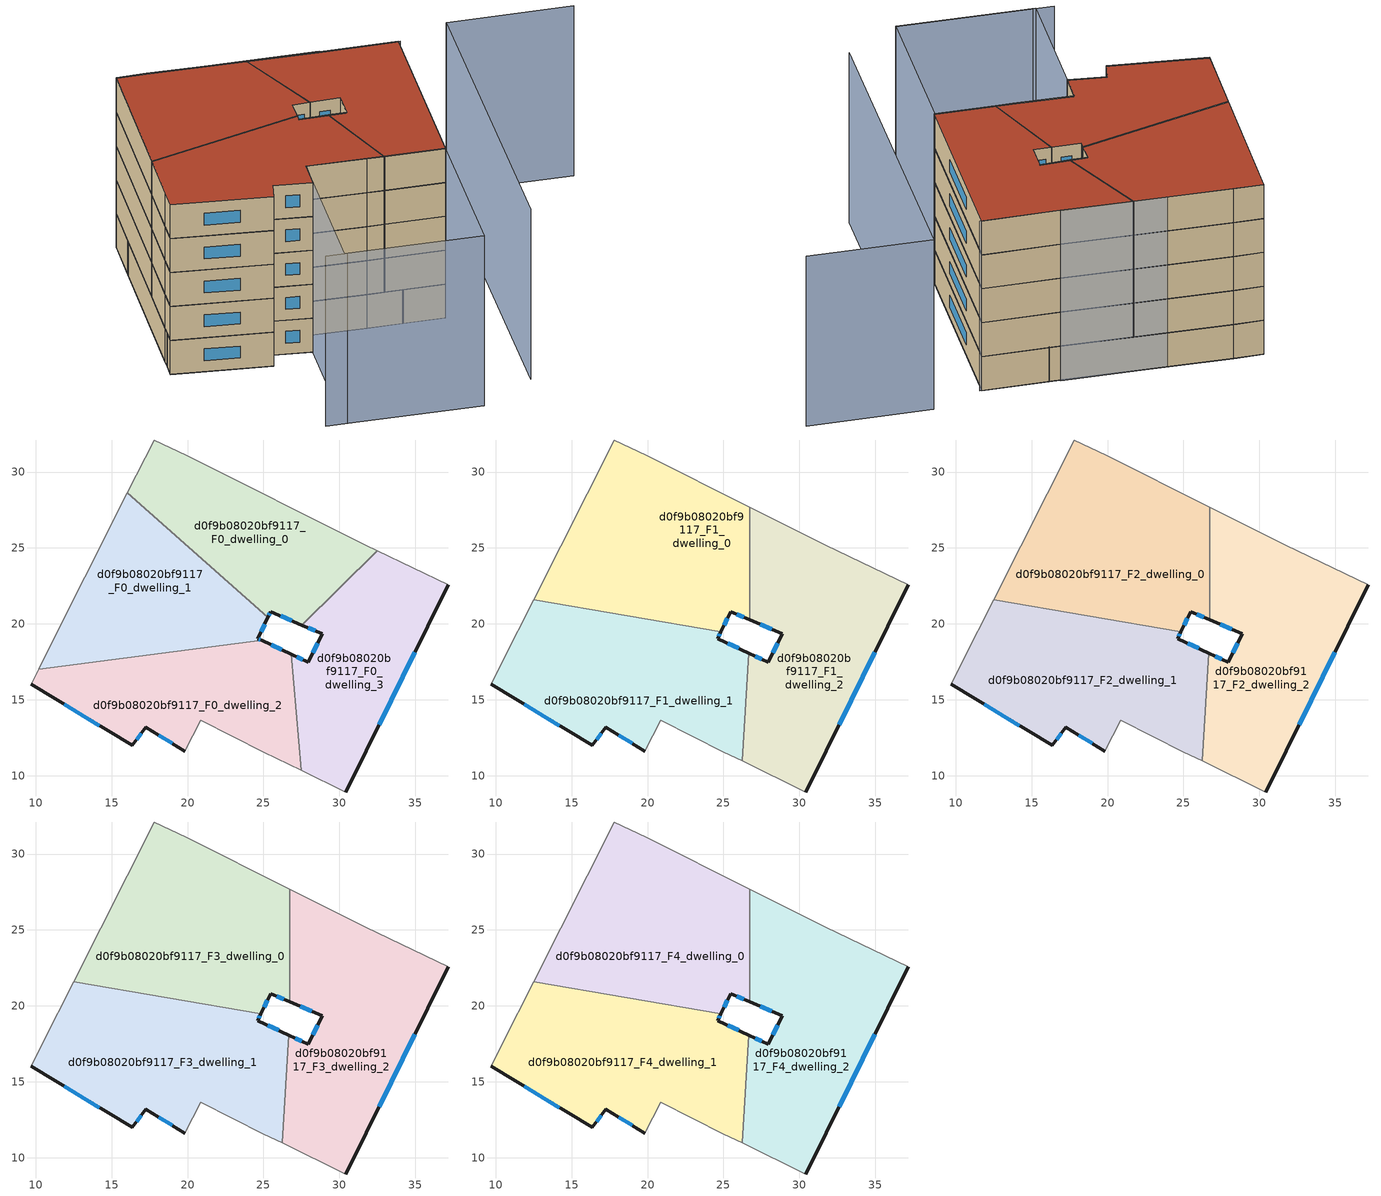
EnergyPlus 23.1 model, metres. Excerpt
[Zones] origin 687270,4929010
d0f9b08020bf9117_F0_dwelling_0
 floor ground (EU_floor_Construction): 32.51,24.81 31.73,25.18 19.9,31.12 17.79,32.11 16.04,28.63 25.3,20.44 25.47,20.81 27.52,19.92 z0
 wall outside (EU_wall_Construction): 27.52,19.92 25.47,20.81 25.3,20.44 z0:3
 wall adiabatic (EU_wall_Construction): 16.04,28.63 17.79,32.11 19.9,31.12 31.73,25.18 32.51,24.81 z0:3
 wall to d0f9b08020bf9117_F0_dwelling_3 (EU_wall_Construction): 32.51,24.81 27.52,19.92 z0:3
 wall to d0f9b08020bf9117_F0_dwelling_1 (EU_wall_Construction): 25.3,20.44 16.04,28.63 z0:3
 window (EU_Window_Construction): 26.86,20.21 26.14,20.52 / 25.42,20.69 25.35,20.56 z0.98:2.02
d0f9b08020bf9117_F0_dwelling_1
 floor ground (EU_floor_Construction): 24.87,18.92 24.62,19.03 25.3,20.44 16.04,28.63 10.43,17.49 10.19,17 z0
 wall outside (EU_wall_Construction): 25.3,20.44 24.62,19.03 24.87,18.92 z0:3
 wall to d0f9b08020bf9117_F0_dwelling_2 (EU_wall_Construction): 24.87,18.92 10.19,17 z0:3
 wall adiabatic (EU_wall_Construction): 10.19,17 10.43,17.49 16.04,28.63 z0:3
 window (EU_Window_Construction): 25.08,19.98 24.84,19.49 / 24.7,18.99 24.79,18.95 z0.98:2.02
d0f9b08020bf9117_F0_dwelling_2
 floor ground (EU_floor_Construction): 27.5,10.34 26.84,17.99 24.87,18.92 10.19,17 9.7,16.02 16.35,11.99 17.25,13.18 19.82,11.62 20.88,13.66 25.02,11.55 z0
 wall outside (EU_wall_Construction): 24.87,18.92 26.84,17.99 / 19.82,11.62 17.25,13.18 16.35,11.99 9.7,16.02 z0:3
 wall adiabatic (EU_wall_Construction): 9.7,16.02 10.19,17 / 27.5,10.34 25.02,11.55 20.88,13.66 19.82,11.62 z0:3
 wall to d0f9b08020bf9117_F0_dwelling_3 (EU_wall_Construction): 26.84,17.99 27.5,10.34 z0:3
 window (EU_Window_Construction): 14.19,13.3 11.87,14.71 / 25.51,18.61 26.2,18.29 / 18.99,12.13 18.09,12.68 / 16.96,12.8 16.65,12.38 z0.98:2.02
d0f9b08020bf9117_F0_dwelling_3
 floor ground (EU_floor_Construction): 30.42,8.92 37.17,22.58 32.51,24.81 27.52,19.92 28.86,19.34 27.94,17.47 26.84,17.99 27.5,10.34 z0
 wall outside (EU_wall_Construction): 26.84,17.99 27.94,17.47 28.86,19.34 27.52,19.92 / 37.17,22.58 30.42,8.92 z0:3
 wall adiabatic (EU_wall_Construction): 30.42,8.92 27.5,10.34 / 32.51,24.81 37.17,22.58 z0:3
 window (EU_Window_Construction): 27.2,17.82 27.59,17.64 / 28.24,18.08 28.56,18.73 / 28.43,19.53 27.96,19.74 / 34.98,18.14 32.62,13.37 z0.98:2.02
d0f9b08020bf9117_F1_dwelling_0
 floor to d0f9b08020bf9117_F0_dwelling_0 (EU_floor_Construction): 26.74,20.26 26.74,27.69 19.9,31.12 17.79,32.11 16.04,28.63 25.29,20.44 25.47,20.81 z3
 floor to d0f9b08020bf9117_F0_dwelling_1 (EU_floor_Construction): 24.84,19.48 25.29,20.44 16.04,28.63 12.49,21.58 z3
 wall outside (EU_wall_Construction): 26.74,20.26 25.47,20.81 24.84,19.48 z3:6
 wall adiabatic (EU_wall_Construction): 12.49,21.58 17.79,32.11 19.9,31.12 26.74,27.69 z3:6
 wall to d0f9b08020bf9117_F1_dwelling_2 (EU_wall_Construction): 26.74,27.69 26.74,20.26 z3:6
 wall to d0f9b08020bf9117_F1_dwelling_1 (EU_wall_Construction): 24.84,19.48 12.49,21.58 z3:6
 window (EU_Window_Construction): 26.33,20.44 25.89,20.63 / 25.27,20.38 25.04,19.92 z3.98:5.02
d0f9b08020bf9117_F1_dwelling_1
 floor to d0f9b08020bf9117_F0_dwelling_1 (EU_floor_Construction): 24.87,18.92 24.62,19.03 24.84,19.48 12.49,21.58 10.43,17.49 10.19,17 z3
 floor to d0f9b08020bf9117_F0_dwelling_2 (EU_floor_Construction): 26.22,10.97 26.67,18.07 24.87,18.92 10.19,17 9.7,16.02 16.35,11.99 17.25,13.18 19.82,11.62 20.88,13.66 25.02,11.55 z3
 wall outside (EU_wall_Construction): 24.84,19.48 24.62,19.03 26.67,18.07 / 19.82,11.62 17.25,13.18 16.35,11.99 9.7,16.02 z3:6
 wall adiabatic (EU_wall_Construction): 9.7,16.02 10.43,17.49 12.49,21.58 / 26.22,10.97 25.02,11.55 20.88,13.66 19.82,11.62 z3:6
 wall to d0f9b08020bf9117_F1_dwelling_2 (EU_wall_Construction): 26.67,18.07 26.22,10.97 z3:6
 window (EU_Window_Construction): 14.19,13.3 11.87,14.71 / 24.77,19.34 24.69,19.18 / 25.29,18.72 26.01,18.38 / 18.99,12.13 18.09,12.68 / 16.96,12.8 16.65,12.38 z3.98:5.02
d0f9b08020bf9117_F1_dwelling_2
 floor to d0f9b08020bf9117_F0_dwelling_3 (EU_floor_Construction): 30.42,8.92 37.17,22.58 32.51,24.81 27.52,19.92 28.86,19.34 27.94,17.47 26.84,17.99 27.5,10.35 z3
 floor to d0f9b08020bf9117_F0_dwelling_0 (EU_floor_Construction): 32.51,24.81 31.73,25.18 26.74,27.69 26.74,20.26 27.52,19.92 z3
 floor to d0f9b08020bf9117_F0_dwelling_2 (EU_floor_Construction): 27.5,10.35 26.84,17.99 26.67,18.07 26.22,10.97 z3
 wall outside (EU_wall_Construction): 37.17,22.58 30.42,8.92 / 26.67,18.07 27.94,17.47 28.86,19.34 26.74,20.26 z3:6
 wall adiabatic (EU_wall_Construction): 30.42,8.92 26.22,10.97 / 26.74,27.69 31.73,25.18 37.17,22.58 z3:6
 window (EU_Window_Construction): 34.98,18.14 32.62,13.37 / 27.09,17.88 27.53,17.67 / 28.24,18.08 28.56,18.73 / 28.17,19.64 27.43,19.96 z3.98:5.02
d0f9b08020bf9117_F2_dwelling_0
 floor to d0f9b08020bf9117_F1_dwelling_0 (EU_floor_Construction): 26.74,20.26 26.74,27.69 19.9,31.12 17.79,32.11 12.49,21.58 24.84,19.48 25.47,20.81 z6
 wall outside (EU_wall_Construction): 26.74,20.26 25.47,20.81 24.84,19.48 z6:9
 wall adiabatic (EU_wall_Construction): 12.49,21.58 17.79,32.11 19.9,31.12 26.74,27.69 z6:9
 wall to d0f9b08020bf9117_F2_dwelling_2 (EU_wall_Construction): 26.74,27.69 26.74,20.26 z6:9
 wall to d0f9b08020bf9117_F2_dwelling_1 (EU_wall_Construction): 24.84,19.48 12.49,21.58 z6:9
 window (EU_Window_Construction): 26.33,20.44 25.89,20.63 / 25.27,20.38 25.04,19.92 z6.98:8.02
d0f9b08020bf9117_F2_dwelling_1
 floor to d0f9b08020bf9117_F1_dwelling_1 (EU_floor_Construction): 26.22,10.97 26.67,18.07 24.62,19.03 24.84,19.48 12.49,21.58 10.43,17.49 9.7,16.02 16.35,11.99 17.25,13.18 19.82,11.62 20.88,13.66 25.02,11.55 z6
 wall outside (EU_wall_Construction): 24.84,19.48 24.62,19.03 26.67,18.07 / 19.82,11.62 17.25,13.18 16.35,11.99 9.7,16.02 z6:9
 wall adiabatic (EU_wall_Construction): 9.7,16.02 10.43,17.49 12.49,21.58 / 26.22,10.97 25.02,11.55 20.88,13.66 19.82,11.62 z6:9
 wall to d0f9b08020bf9117_F2_dwelling_2 (EU_wall_Construction): 26.67,18.07 26.22,10.97 z6:9
 window (EU_Window_Construction): 14.19,13.3 11.87,14.71 / 24.77,19.34 24.69,19.18 / 25.29,18.72 26.01,18.38 / 18.99,12.13 18.09,12.68 / 16.96,12.8 16.65,12.38 z6.98:8.02
d0f9b08020bf9117_F2_dwelling_2
 floor to d0f9b08020bf9117_F1_dwelling_2 (EU_floor_Construction): 30.42,8.92 37.17,22.58 31.73,25.18 26.74,27.69 26.74,20.26 28.86,19.34 27.94,17.47 26.67,18.07 26.22,10.97 z6
 wall outside (EU_wall_Construction): 37.17,22.58 30.42,8.92 / 26.67,18.07 27.94,17.47 28.86,19.34 26.74,20.26 z6:9
 wall adiabatic (EU_wall_Construction): 30.42,8.92 26.22,10.97 / 26.74,27.69 31.73,25.18 37.17,22.58 z6:9
 window (EU_Window_Construction): 34.98,18.14 32.62,13.37 / 27.09,17.88 27.53,17.67 / 28.24,18.08 28.56,18.73 / 28.17,19.64 27.43,19.96 z6.98:8.02
d0f9b08020bf9117_F3_dwelling_0
 floor to d0f9b08020bf9117_F2_dwelling_0 (EU_floor_Construction): 26.74,20.26 26.74,27.69 19.9,31.12 17.79,32.11 12.49,21.58 24.84,19.48 25.47,20.81 z9
 wall outside (EU_wall_Construction): 26.74,20.26 25.47,20.81 24.84,19.48 z9:12
 wall adiabatic (EU_wall_Construction): 12.49,21.58 17.79,32.11 19.9,31.12 26.74,27.69 z9:12
 wall to d0f9b08020bf9117_F3_dwelling_2 (EU_wall_Construction): 26.74,27.69 26.74,20.26 z9:12
 wall to d0f9b08020bf9117_F3_dwelling_1 (EU_wall_Construction): 24.84,19.48 12.49,21.58 z9:12
 window (EU_Window_Construction): 26.33,20.44 25.89,20.63 / 25.27,20.38 25.04,19.92 z9.98:11.02
d0f9b08020bf9117_F3_dwelling_1
 floor to d0f9b08020bf9117_F2_dwelling_1 (EU_floor_Construction): 26.22,10.97 26.67,18.07 24.62,19.03 24.84,19.48 12.49,21.58 10.43,17.49 9.7,16.02 16.35,11.99 17.25,13.18 19.82,11.62 20.88,13.66 25.02,11.55 z9
 wall outside (EU_wall_Construction): 24.84,19.48 24.62,19.03 26.67,18.07 / 19.82,11.62 17.25,13.18 16.35,11.99 9.7,16.02 z9:12
 wall adiabatic (EU_wall_Construction): 9.7,16.02 10.43,17.49 12.49,21.58 / 26.22,10.97 25.02,11.55 20.88,13.66 19.82,11.62 z9:12
 wall to d0f9b08020bf9117_F3_dwelling_2 (EU_wall_Construction): 26.67,18.07 26.22,10.97 z9:12
 window (EU_Window_Construction): 14.19,13.3 11.87,14.71 / 24.77,19.34 24.69,19.18 / 25.29,18.72 26.01,18.38 / 18.99,12.13 18.09,12.68 / 16.96,12.8 16.65,12.38 z9.98:11.02
d0f9b08020bf9117_F3_dwelling_2
 floor to d0f9b08020bf9117_F2_dwelling_2 (EU_floor_Construction): 30.42,8.92 37.17,22.58 31.73,25.18 26.74,27.69 26.74,20.26 28.86,19.34 27.94,17.47 26.67,18.07 26.22,10.97 z9
 wall outside (EU_wall_Construction): 37.17,22.58 30.42,8.92 / 26.67,18.07 27.94,17.47 28.86,19.34 26.74,20.26 z9:12
 wall adiabatic (EU_wall_Construction): 30.42,8.92 26.22,10.97 / 26.74,27.69 31.73,25.18 37.17,22.58 z9:12
 window (EU_Window_Construction): 34.98,18.14 32.62,13.37 / 27.09,17.88 27.53,17.67 / 28.24,18.08 28.56,18.73 / 28.17,19.64 27.43,19.96 z9.98:11.02
d0f9b08020bf9117_F4_dwelling_0
 floor to d0f9b08020bf9117_F3_dwelling_0 (EU_floor_Construction): 26.74,20.26 26.74,27.69 19.9,31.12 17.79,32.11 12.49,21.58 24.84,19.48 25.47,20.81 z12
 wall outside (EU_wall_Construction): 26.74,20.26 25.47,20.81 24.84,19.48 z12:15
 wall adiabatic (EU_wall_Construction): 12.49,21.58 17.79,32.11 19.9,31.12 26.74,27.69 z12:15
 wall to d0f9b08020bf9117_F4_dwelling_2 (EU_wall_Construction): 26.74,27.69 26.74,20.26 z12:15
 wall to d0f9b08020bf9117_F4_dwelling_1 (EU_wall_Construction): 24.84,19.48 12.49,21.58 z12:15
 window (EU_Window_Construction): 26.33,20.44 25.89,20.63 / 25.27,20.38 25.04,19.92 z12.98:14.02
 roof outside (EU_roof_Construction): 26.74,27.69 26.74,20.26 25.47,20.81 24.84,19.48 12.49,21.58 17.79,32.11 19.9,31.12 z15
d0f9b08020bf9117_F4_dwelling_1
 floor to d0f9b08020bf9117_F3_dwelling_1 (EU_floor_Construction): 26.22,10.97 26.67,18.07 24.62,19.03 24.84,19.48 12.49,21.58 10.43,17.49 9.7,16.02 16.35,11.99 17.25,13.18 19.82,11.62 20.88,13.66 25.02,11.55 z12
 wall outside (EU_wall_Construction): 24.84,19.48 24.62,19.03 26.67,18.07 / 19.82,11.62 17.25,13.18 16.35,11.99 9.7,16.02 z12:15
 wall adiabatic (EU_wall_Construction): 9.7,16.02 10.43,17.49 12.49,21.58 / 26.22,10.97 25.02,11.55 20.88,13.66 19.82,11.62 z12:15
 wall to d0f9b08020bf9117_F4_dwelling_2 (EU_wall_Construction): 26.67,18.07 26.22,10.97 z12:15
 window (EU_Window_Construction): 14.19,13.3 11.87,14.71 / 24.77,19.34 24.69,19.18 / 25.29,18.72 26.01,18.38 / 18.99,12.13 18.09,12.68 / 16.96,12.8 16.65,12.38 z12.98:14.02
 roof outside (EU_roof_Construction): 24.84,19.48 24.62,19.03 26.67,18.07 26.22,10.97 25.02,11.55 20.88,13.66 19.82,11.62 17.25,13.18 16.35,11.99 9.7,16.02 10.43,17.49 12.49,21.58 z15
d0f9b08020bf9117_F4_dwelling_2
 floor to d0f9b08020bf9117_F3_dwelling_2 (EU_floor_Construction): 30.42,8.92 37.17,22.58 31.73,25.18 26.74,27.69 26.74,20.26 28.86,19.34 27.94,17.47 26.67,18.07 26.22,10.97 z12
 wall outside (EU_wall_Construction): 37.17,22.58 30.42,8.92 / 26.67,18.07 27.94,17.47 28.86,19.34 26.74,20.26 z12:15
 wall adiabatic (EU_wall_Construction): 30.42,8.92 26.22,10.97 / 26.74,27.69 31.73,25.18 37.17,22.58 z12:15
 window (EU_Window_Construction): 34.98,18.14 32.62,13.37 / 27.09,17.88 27.53,17.67 / 28.24,18.08 28.56,18.73 / 28.17,19.64 27.43,19.96 z12.98:14.02
 roof outside (EU_roof_Construction): 37.17,22.58 30.42,8.92 26.22,10.97 26.67,18.07 27.94,17.47 28.86,19.34 26.74,20.26 26.74,27.69 31.73,25.18 z15
shading: 14.05,3.18 24.94,-2.18 / 29.96,-1.6 41.55,22.24 / 41.55,22.24 50.35,17.96 / 37.3,22.47 31.73,25.18 / 31.77,25.24 17.79,32.11 / 30.43,8.94 24.93,-2.19 / 24.93,-2.19 15.34,2.55 / 15.34,2.55 20.84,13.68 / 20.84,13.68 30.43,8.94 z0:15
[Building]
EU S2 Campaign: North Axis=0; Terrain=City; Solar Distribution=FullExterior
[Site:Location]
Bologna: Latitude=44.5; Longitude=11.25; Time Zone=1; Elevation=37
[SizingPeriod:WeatherFileDays]
AnnualSizingPeriod: Begin Month=1; Begin Day of Month=1; End Month=12; End Day of Month=31; Day of Week for Start Day=Monday; Use Weather File Daylight Saving Period=No; Use Weather File Rain and Snow Indicators=No
[MATERIAL]
EU_InternalMass_Material: Roughness=MediumRough; Thickness=0.1; Conductivity=1; Density=1800; Specific Heat=900; Thermal Absorptance=0.9; Solar Absorptance=0.7; Visible Absorptance=0.7
[MATERIAL:NOMASS] Roughness=MediumRough; Thermal Absorptance=0.9; Solar Absorptance=0.7; Visible Absorptance=0.7
Name | Thermal Resistance
EU_wall_NoMass | 0.905828
EU_roof_NoMass | 0.37593
EU_floor_NoMass | 0.67114
[WINDOWMATERIAL:SIMPLEGLAZINGSYSTEM]
EU_Window_SimpleGlazing: UFactor=4.52486; Solar Heat Gain Coefficient=0.85; Visible Transmittance=0.85
[CONSTRUCTION]
EU_wall_Construction: EU_wall_NoMass
EU_roof_Construction: EU_roof_NoMass
EU_floor_Construction: EU_floor_NoMass
EU_InternalMass_Construction: EU_InternalMass_Material
EU_Window_Construction: EU_Window_SimpleGlazing
[ZONE] Type=1; Multiplier=1; Ceiling Height=autocalculate; Floor Area=autocalculate; Part of Total Floor Area=Yes
Name | Volume
d0f9b08020bf9117_F0_dwelling_0 | 265.075
d0f9b08020bf9117_F1_dwelling_0; d0f9b08020bf9117_F2_dwelling_0; d0f9b08020bf9117_F3_dwelling_0; d0f9b08020bf9117_F4_dwelling_0 | 353.424
d0f9b08020bf9117_F0_dwelling_1 | 265.069
d0f9b08020bf9117_F1_dwelling_1; d0f9b08020bf9117_F2_dwelling_1; d0f9b08020bf9117_F3_dwelling_1; d0f9b08020bf9117_F4_dwelling_1 | 353.43
d0f9b08020bf9117_F0_dwelling_2 | 265.061
d0f9b08020bf9117_F1_dwelling_2; d0f9b08020bf9117_F2_dwelling_2; d0f9b08020bf9117_F3_dwelling_2; d0f9b08020bf9117_F4_dwelling_2 | 353.406
d0f9b08020bf9117_F0_dwelling_3 | 265.072
[INTERNALMASS] Construction=EU_InternalMass_Construction
Name | Zone or ZoneList | Surface Area
d0f9b08020bf9117_F0_dwelling_0_EU_InternalMass | d0f9b08020bf9117_F0_dwelling_0 | 88.3585
d0f9b08020bf9117_F0_dwelling_1_EU_InternalMass | d0f9b08020bf9117_F0_dwelling_1 | 88.3559
d0f9b08020bf9117_F0_dwelling_2_EU_InternalMass | d0f9b08020bf9117_F0_dwelling_2 | 88.3538
d0f9b08020bf9117_F0_dwelling_3_EU_InternalMass | d0f9b08020bf9117_F0_dwelling_3 | 88.3573
d0f9b08020bf9117_F1_dwelling_0_EU_InternalMass | d0f9b08020bf9117_F1_dwelling_0 | 117.808
d0f9b08020bf9117_F1_dwelling_1_EU_InternalMass | d0f9b08020bf9117_F1_dwelling_1 | 117.81
d0f9b08020bf9117_F1_dwelling_2_EU_InternalMass | d0f9b08020bf9117_F1_dwelling_2 | 117.802
d0f9b08020bf9117_F2_dwelling_0_EU_InternalMass | d0f9b08020bf9117_F2_dwelling_0 | 117.808
d0f9b08020bf9117_F2_dwelling_1_EU_InternalMass | d0f9b08020bf9117_F2_dwelling_1 | 117.81
d0f9b08020bf9117_F2_dwelling_2_EU_InternalMass | d0f9b08020bf9117_F2_dwelling_2 | 117.802
d0f9b08020bf9117_F3_dwelling_0_EU_InternalMass | d0f9b08020bf9117_F3_dwelling_0 | 117.808
d0f9b08020bf9117_F3_dwelling_1_EU_InternalMass | d0f9b08020bf9117_F3_dwelling_1 | 117.81
d0f9b08020bf9117_F3_dwelling_2_EU_InternalMass | d0f9b08020bf9117_F3_dwelling_2 | 117.802
d0f9b08020bf9117_F4_dwelling_0_EU_InternalMass | d0f9b08020bf9117_F4_dwelling_0 | 117.808
d0f9b08020bf9117_F4_dwelling_1_EU_InternalMass | d0f9b08020bf9117_F4_dwelling_1 | 117.81
d0f9b08020bf9117_F4_dwelling_2_EU_InternalMass | d0f9b08020bf9117_F4_dwelling_2 | 117.802
[OTHEREQUIPMENT] Fuel Type=Electricity; Design Level Calculation Method=Watts/Area; Power per Zone Floor Area=1; Fraction Latent=0; Fraction Radiant=0; Fraction Lost=0; Carbon Dioxide Generation Rate=0; EndUse Subcategory=EU_Step8_InternalGains
Name | Zone or ZoneList or Space or SpaceList | Schedule
EU_Step8_InternalGain_d0f9b08020bf9117_F0_dwelling_0_f000 | d0f9b08020bf9117_F0_dwelling_0 | EU_Step8_GainSchedule_d0f9b08020bf9117_F0_dwelling_0_f000
EU_Step8_InternalGain_d0f9b08020bf9117_F0_dwelling_1_f000 | d0f9b08020bf9117_F0_dwelling_1 | EU_Step8_GainSchedule_d0f9b08020bf9117_F0_dwelling_1_f000
EU_Step8_InternalGain_d0f9b08020bf9117_F0_dwelling_2_f000 | d0f9b08020bf9117_F0_dwelling_2 | EU_Step8_GainSchedule_d0f9b08020bf9117_F0_dwelling_2_f000
EU_Step8_InternalGain_d0f9b08020bf9117_F0_dwelling_3_f000 | d0f9b08020bf9117_F0_dwelling_3 | EU_Step8_GainSchedule_d0f9b08020bf9117_F0_dwelling_3_f000
EU_Step8_InternalGain_d0f9b08020bf9117_F1_dwelling_0_f000 | d0f9b08020bf9117_F1_dwelling_0 | EU_Step8_GainSchedule_d0f9b08020bf9117_F1_dwelling_0_f000
EU_Step8_InternalGain_d0f9b08020bf9117_F1_dwelling_1_f000 | d0f9b08020bf9117_F1_dwelling_1 | EU_Step8_GainSchedule_d0f9b08020bf9117_F1_dwelling_1_f000
EU_Step8_InternalGain_d0f9b08020bf9117_F1_dwelling_2_f000 | d0f9b08020bf9117_F1_dwelling_2 | EU_Step8_GainSchedule_d0f9b08020bf9117_F1_dwelling_2_f000
EU_Step8_InternalGain_d0f9b08020bf9117_F2_dwelling_0_f000 | d0f9b08020bf9117_F2_dwelling_0 | EU_Step8_GainSchedule_d0f9b08020bf9117_F2_dwelling_0_f000
EU_Step8_InternalGain_d0f9b08020bf9117_F2_dwelling_1_f000 | d0f9b08020bf9117_F2_dwelling_1 | EU_Step8_GainSchedule_d0f9b08020bf9117_F2_dwelling_1_f000
EU_Step8_InternalGain_d0f9b08020bf9117_F2_dwelling_2_f000 | d0f9b08020bf9117_F2_dwelling_2 | EU_Step8_GainSchedule_d0f9b08020bf9117_F2_dwelling_2_f000
EU_Step8_InternalGain_d0f9b08020bf9117_F3_dwelling_0_f000 | d0f9b08020bf9117_F3_dwelling_0 | EU_Step8_GainSchedule_d0f9b08020bf9117_F3_dwelling_0_f000
EU_Step8_InternalGain_d0f9b08020bf9117_F3_dwelling_1_f000 | d0f9b08020bf9117_F3_dwelling_1 | EU_Step8_GainSchedule_d0f9b08020bf9117_F3_dwelling_1_f000
EU_Step8_InternalGain_d0f9b08020bf9117_F3_dwelling_2_f000 | d0f9b08020bf9117_F3_dwelling_2 | EU_Step8_GainSchedule_d0f9b08020bf9117_F3_dwelling_2_f000
EU_Step8_InternalGain_d0f9b08020bf9117_F4_dwelling_0_f000 | d0f9b08020bf9117_F4_dwelling_0 | EU_Step8_GainSchedule_d0f9b08020bf9117_F4_dwelling_0_f000
EU_Step8_InternalGain_d0f9b08020bf9117_F4_dwelling_1_f000 | d0f9b08020bf9117_F4_dwelling_1 | EU_Step8_GainSchedule_d0f9b08020bf9117_F4_dwelling_1_f000
EU_Step8_InternalGain_d0f9b08020bf9117_F4_dwelling_2_f000 | d0f9b08020bf9117_F4_dwelling_2 | EU_Step8_GainSchedule_d0f9b08020bf9117_F4_dwelling_2_f000
[ZONEVENTILATION:DESIGNFLOWRATE] Schedule=EU_AlwaysOn; Design Flow Rate Calculation Method=AirChanges/Hour; Air Changes per Hour=0.73129; Ventilation Type=Natural; Fan Pressure Rise=0; Fan Total Efficiency=1; Constant Term Coefficient=1; Temperature Term Coefficient=0; Velocity Term Coefficient=0; Velocity Squared Term Coefficient=0; Minimum Indoor Temperature=-100; Maximum Indoor Temperature=100; Delta Temperature=-100; Minimum Outdoor Temperature=-100; Maximum Outdoor Temperature=100; Maximum Wind Speed=40
Name | Zone or ZoneList or Space or SpaceList
EU_ConstantAir_d0f9b08020bf9117_F0_dwelling_0 | d0f9b08020bf9117_F0_dwelling_0
EU_ConstantAir_d0f9b08020bf9117_F0_dwelling_1 | d0f9b08020bf9117_F0_dwelling_1
EU_ConstantAir_d0f9b08020bf9117_F0_dwelling_2 | d0f9b08020bf9117_F0_dwelling_2
EU_ConstantAir_d0f9b08020bf9117_F0_dwelling_3 | d0f9b08020bf9117_F0_dwelling_3
EU_ConstantAir_d0f9b08020bf9117_F1_dwelling_0 | d0f9b08020bf9117_F1_dwelling_0
EU_ConstantAir_d0f9b08020bf9117_F1_dwelling_1 | d0f9b08020bf9117_F1_dwelling_1
EU_ConstantAir_d0f9b08020bf9117_F1_dwelling_2 | d0f9b08020bf9117_F1_dwelling_2
EU_ConstantAir_d0f9b08020bf9117_F2_dwelling_0 | d0f9b08020bf9117_F2_dwelling_0
EU_ConstantAir_d0f9b08020bf9117_F2_dwelling_1 | d0f9b08020bf9117_F2_dwelling_1
EU_ConstantAir_d0f9b08020bf9117_F2_dwelling_2 | d0f9b08020bf9117_F2_dwelling_2
EU_ConstantAir_d0f9b08020bf9117_F3_dwelling_0 | d0f9b08020bf9117_F3_dwelling_0
EU_ConstantAir_d0f9b08020bf9117_F3_dwelling_1 | d0f9b08020bf9117_F3_dwelling_1
EU_ConstantAir_d0f9b08020bf9117_F3_dwelling_2 | d0f9b08020bf9117_F3_dwelling_2
EU_ConstantAir_d0f9b08020bf9117_F4_dwelling_0 | d0f9b08020bf9117_F4_dwelling_0
EU_ConstantAir_d0f9b08020bf9117_F4_dwelling_1 | d0f9b08020bf9117_F4_dwelling_1
EU_ConstantAir_d0f9b08020bf9117_F4_dwelling_2 | d0f9b08020bf9117_F4_dwelling_2
[HVACTEMPLATE:THERMOSTAT] Constant Heating Setpoint=20; Constant Cooling Setpoint=50
EU_HeatOnly_d0f9b08020bf9117_F0_dwelling_0; EU_HeatOnly_d0f9b08020bf9117_F0_dwelling_1; EU_HeatOnly_d0f9b08020bf9117_F0_dwelling_2; EU_HeatOnly_d0f9b08020bf9117_F0_dwelling_3; EU_HeatOnly_d0f9b08020bf9117_F1_dwelling_0; EU_HeatOnly_d0f9b08020bf9117_F1_dwelling_1; EU_HeatOnly_d0f9b08020bf9117_F1_dwelling_2; EU_HeatOnly_d0f9b08020bf9117_F2_dwelling_0; EU_HeatOnly_d0f9b08020bf9117_F2_dwelling_1; EU_HeatOnly_d0f9b08020bf9117_F2_dwelling_2; EU_HeatOnly_d0f9b08020bf9117_F3_dwelling_0; EU_HeatOnly_d0f9b08020bf9117_F3_dwelling_1; EU_HeatOnly_d0f9b08020bf9117_F3_dwelling_2; EU_HeatOnly_d0f9b08020bf9117_F4_dwelling_0; EU_HeatOnly_d0f9b08020bf9117_F4_dwelling_1; EU_HeatOnly_d0f9b08020bf9117_F4_dwelling_2
[HVACTEMPLATE:ZONE:IDEALLOADSAIRSYSTEM] System Availability Schedule=EU_AlwaysOn; Maximum Heating Supply Air Temperature=50; Minimum Cooling Supply Air Temperature=13; Maximum Heating Supply Air Humidity Ratio=0.0156; Minimum Cooling Supply Air Humidity Ratio=0.0077; Heating Limit=NoLimit; Cooling Limit=NoLimit; Heating Availability Schedule=EU_AlwaysOn; Cooling Availability Schedule=EU_CoolingOff; Dehumidification Control Type=ConstantSensibleHeatRatio; Cooling Sensible Heat Ratio=0.7; Dehumidification Setpoint=60; Humidification Control Type=None; Humidification Setpoint=30; Outdoor Air Method=None; Outdoor Air Flow Rate per Person=0.00944; Outdoor Air Flow Rate per Zone Floor Area=0; Outdoor Air Flow Rate per Zone=0; Demand Controlled Ventilation Type=None; Outdoor Air Economizer Type=NoEconomizer; Heat Recovery Type=None; Sensible Heat Recovery Effectiveness=0.7; Latent Heat Recovery Effectiveness=0.65
Name | Template Thermostat
d0f9b08020bf9117_F0_dwelling_0 | EU_HeatOnly_d0f9b08020bf9117_F0_dwelling_0
d0f9b08020bf9117_F0_dwelling_1 | EU_HeatOnly_d0f9b08020bf9117_F0_dwelling_1
d0f9b08020bf9117_F0_dwelling_2 | EU_HeatOnly_d0f9b08020bf9117_F0_dwelling_2
d0f9b08020bf9117_F0_dwelling_3 | EU_HeatOnly_d0f9b08020bf9117_F0_dwelling_3
d0f9b08020bf9117_F1_dwelling_0 | EU_HeatOnly_d0f9b08020bf9117_F1_dwelling_0
d0f9b08020bf9117_F1_dwelling_1 | EU_HeatOnly_d0f9b08020bf9117_F1_dwelling_1
d0f9b08020bf9117_F1_dwelling_2 | EU_HeatOnly_d0f9b08020bf9117_F1_dwelling_2
d0f9b08020bf9117_F2_dwelling_0 | EU_HeatOnly_d0f9b08020bf9117_F2_dwelling_0
d0f9b08020bf9117_F2_dwelling_1 | EU_HeatOnly_d0f9b08020bf9117_F2_dwelling_1
d0f9b08020bf9117_F2_dwelling_2 | EU_HeatOnly_d0f9b08020bf9117_F2_dwelling_2
d0f9b08020bf9117_F3_dwelling_0 | EU_HeatOnly_d0f9b08020bf9117_F3_dwelling_0
d0f9b08020bf9117_F3_dwelling_1 | EU_HeatOnly_d0f9b08020bf9117_F3_dwelling_1
d0f9b08020bf9117_F3_dwelling_2 | EU_HeatOnly_d0f9b08020bf9117_F3_dwelling_2
d0f9b08020bf9117_F4_dwelling_0 | EU_HeatOnly_d0f9b08020bf9117_F4_dwelling_0
d0f9b08020bf9117_F4_dwelling_1 | EU_HeatOnly_d0f9b08020bf9117_F4_dwelling_1
d0f9b08020bf9117_F4_dwelling_2 | EU_HeatOnly_d0f9b08020bf9117_F4_dwelling_2
[SIZING:ZONE] Zone Cooling Design Supply Air Temperature Input Method=SupplyAirTemperature; Zone Cooling Design Supply Air Temperature=13; Zone Heating Design Supply Air Temperature Input Method=SupplyAirTemperature; Zone Heating Design Supply Air Temperature=50; Zone Cooling Design Supply Air Humidity Ratio=0.008; Zone Heating Design Supply Air Humidity Ratio=0.008; Cooling Design Air Flow Method=DesignDay; Cooling Design Air Flow Rate=0; Cooling Minimum Air Flow per Zone Floor Area=0.000762; Cooling Minimum Air Flow=0; Cooling Minimum Air Flow Fraction=0.2; Heating Design Air Flow Method=DesignDay; Heating Design Air Flow Rate=0; Heating Maximum Air Flow per Zone Floor Area=0.002032; Heating Maximum Air Flow=0.141576; Heating Maximum Air Flow Fraction=0.3; Account for Dedicated Outdoor Air System=No; Dedicated Outdoor Air System Control Strategy=NeutralSupplyAir; Dedicated Outdoor Air Low Setpoint Temperature for Design=autosize; Dedicated Outdoor Air High Setpoint Temperature for Design=autosize; Zone Load Sizing Method=Sensible Load Only No Latent Load; Zone Latent Cooling Design Supply Air Humidity Ratio Input Method=HumidityRatioDifference; Zone Cooling Design Supply Air Humidity Ratio Difference=0.005; Zone Latent Heating Design Supply Air Humidity Ratio Input Method=HumidityRatioDifference; Zone Humidification Design Supply Air Humidity Ratio Difference=0.005
d0f9b08020bf9117_F0_dwelling_0; d0f9b08020bf9117_F0_dwelling_1; d0f9b08020bf9117_F0_dwelling_2; d0f9b08020bf9117_F0_dwelling_3; d0f9b08020bf9117_F1_dwelling_0; d0f9b08020bf9117_F1_dwelling_1; d0f9b08020bf9117_F1_dwelling_2; d0f9b08020bf9117_F2_dwelling_0; d0f9b08020bf9117_F2_dwelling_1; d0f9b08020bf9117_F2_dwelling_2; d0f9b08020bf9117_F3_dwelling_0; d0f9b08020bf9117_F3_dwelling_1; d0f9b08020bf9117_F3_dwelling_2; d0f9b08020bf9117_F4_dwelling_0; d0f9b08020bf9117_F4_dwelling_1; d0f9b08020bf9117_F4_dwelling_2
[SCHEDULE:CONSTANT]
Name | Hourly Value
EU_AlwaysOn | 1
EU_CoolingOff | 0
[SCHEDULE:FILE] Column Number=1; Rows to Skip at Top=0; Number of Hours of Data=8760; Column Separator=Comma; Interpolate to Timestep=No; Minutes per Item=60; Adjust Schedule for Daylight Savings=Yes
Name | File
EU_Step8_GainSchedule_d0f9b08020bf9117_F0_dwelling_0_f000 | ../../schedules/d0f9b08020bf9117/d0f9b08020bf9117_F0_dwelling_0_f000_gain.csv
EU_Step8_GainSchedule_d0f9b08020bf9117_F0_dwelling_1_f000 | ../../schedules/d0f9b08020bf9117/d0f9b08020bf9117_F0_dwelling_1_f000_gain.csv
EU_Step8_GainSchedule_d0f9b08020bf9117_F0_dwelling_2_f000 | ../../schedules/d0f9b08020bf9117/d0f9b08020bf9117_F0_dwelling_2_f000_gain.csv
EU_Step8_GainSchedule_d0f9b08020bf9117_F0_dwelling_3_f000 | ../../schedules/d0f9b08020bf9117/d0f9b08020bf9117_F0_dwelling_3_f000_gain.csv
EU_Step8_GainSchedule_d0f9b08020bf9117_F1_dwelling_0_f000 | ../../schedules/d0f9b08020bf9117/d0f9b08020bf9117_F1_dwelling_0_f000_gain.csv
EU_Step8_GainSchedule_d0f9b08020bf9117_F1_dwelling_1_f000 | ../../schedules/d0f9b08020bf9117/d0f9b08020bf9117_F1_dwelling_1_f000_gain.csv
EU_Step8_GainSchedule_d0f9b08020bf9117_F1_dwelling_2_f000 | ../../schedules/d0f9b08020bf9117/d0f9b08020bf9117_F1_dwelling_2_f000_gain.csv
EU_Step8_GainSchedule_d0f9b08020bf9117_F2_dwelling_0_f000 | ../../schedules/d0f9b08020bf9117/d0f9b08020bf9117_F2_dwelling_0_f000_gain.csv
EU_Step8_GainSchedule_d0f9b08020bf9117_F2_dwelling_1_f000 | ../../schedules/d0f9b08020bf9117/d0f9b08020bf9117_F2_dwelling_1_f000_gain.csv
EU_Step8_GainSchedule_d0f9b08020bf9117_F2_dwelling_2_f000 | ../../schedules/d0f9b08020bf9117/d0f9b08020bf9117_F2_dwelling_2_f000_gain.csv
EU_Step8_GainSchedule_d0f9b08020bf9117_F3_dwelling_0_f000 | ../../schedules/d0f9b08020bf9117/d0f9b08020bf9117_F3_dwelling_0_f000_gain.csv
EU_Step8_GainSchedule_d0f9b08020bf9117_F3_dwelling_1_f000 | ../../schedules/d0f9b08020bf9117/d0f9b08020bf9117_F3_dwelling_1_f000_gain.csv
EU_Step8_GainSchedule_d0f9b08020bf9117_F3_dwelling_2_f000 | ../../schedules/d0f9b08020bf9117/d0f9b08020bf9117_F3_dwelling_2_f000_gain.csv
EU_Step8_GainSchedule_d0f9b08020bf9117_F4_dwelling_0_f000 | ../../schedules/d0f9b08020bf9117/d0f9b08020bf9117_F4_dwelling_0_f000_gain.csv
EU_Step8_GainSchedule_d0f9b08020bf9117_F4_dwelling_1_f000 | ../../schedules/d0f9b08020bf9117/d0f9b08020bf9117_F4_dwelling_1_f000_gain.csv
EU_Step8_GainSchedule_d0f9b08020bf9117_F4_dwelling_2_f000 | ../../schedules/d0f9b08020bf9117/d0f9b08020bf9117_F4_dwelling_2_f000_gain.csv
